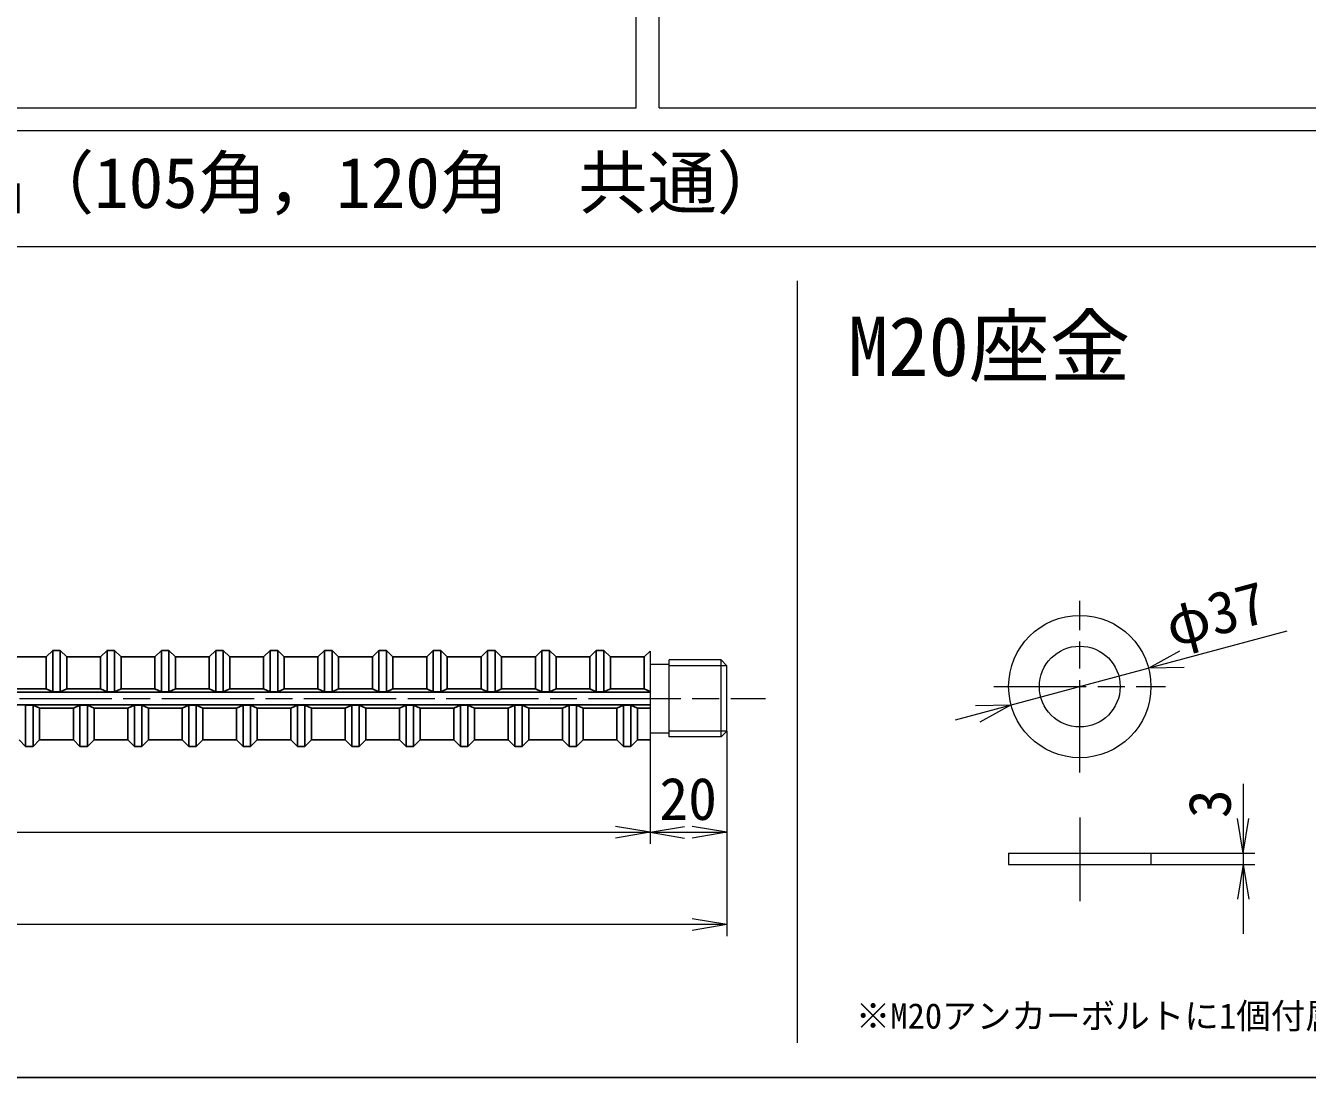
# Model space of a CAD drawing. Units: millimetres at full size, sheet at 1:2; details may follow other scales. Extents: x -630 to 630, y -446 to 446.
# Drawn here: x -284.7 to 48.6, y -420 to -146.6 of the extents above; entities that cross this region are included whole.
import ezdxf
from ezdxf.enums import TextEntityAlignment as Align

# ---------------------------------------------------------------- set-up
doc = ezdxf.new("R2010")
doc.units = ezdxf.units.MM
doc.header["$LTSCALE"] = 2
doc.linetypes.add('CHAIN', pattern=[18.5, 12, -1.5, 3.5, -1.5])
doc.linetypes.add('USER1', pattern=[1, 0.5, -0.5])
for name, color, linetype, lineweight in [('0-0_レイヤ14', 7, 'Continuous', 13), ('0-1_レイヤ15', 3, 'USER1', 18), ('0-2_レイヤ0', 2, 'Continuous', 25)]:
    doc.layers.add(name, color=color, linetype=linetype, lineweight=lineweight)
doc.styles.add('ＭＳ ゴシック', font='')
doc.styles.get('ＭＳ ゴシック').set_extended_font_data('MS Gothic')

msp = doc.modelspace()

# ---------------------------------------------------------------- linework, layer by layer
at = {"layer": '0-0_レイヤ14', "lineweight": 18}
for p, q in [((-126, -168), (-126, 360)), ((-120, -168), (-120, 360)), ((-600, -168), (-126, -168)), ((-120, -168), (600, -168)), ((600, -174), (-600, -174)), ((-600, -204), (600, -204)), ((-84, -411), (-84, -213))]:
    msp.add_line(p, q, dxfattribs=at)
at = {"layer": '0-1_レイヤ15', "color": 2, "linetype": 'Continuous', "lineweight": 25}
msp.add_line((600, -420), (-600, -420), dxfattribs=at)
at = {"layer": '0-2_レイヤ0', "color": 4, "linetype": 'CHAIN', "lineweight": 18}
for p, q in [((-10.578, -340.738), (-10.578, -296.097)), ((-32.898, -318.418), (11.743, -318.418)), ((-582.351, -321.508), (-92.351, -321.508)), ((-10.578, -352.488), (-10.578, -374.199))]:
    msp.add_line(p, q, dxfattribs=at)
at = {"layer": '0-2_レイヤ0', "color": 4, "lineweight": 13}
for p, q in [((-42.936, -327.088), (43.369, -303.963)), ((-102.351, -313.008), (-117.351, -313.008)), ((-103.851, -331.508), (-103.851, -311.508)), ((-102.351, -330.008), (-117.351, -330.008)), ((-102.351, -330.008), (-102.351, -383.302)), ((-122.351, -332.298), (-122.351, -359.302)), ((31.922, -361.699), (30.422, -352.699)), ((31.922, -361.699), (33.422, -352.699)), ((-472.351, -356.302), (-122.351, -356.302)), ((-122.351, -356.302), (-131.351, -354.802)), ((-122.351, -356.302), (-131.351, -357.802)), ((-122.351, -356.302), (-113.351, -354.802)), ((-122.351, -356.302), (-113.351, -357.802)), ((-122.351, -356.302), (-102.351, -356.302)), ((-102.351, -356.302), (-111.351, -354.802)), ((-102.351, -356.302), (-111.351, -357.802)), ((7.922, -361.699), (34.922, -361.699)), ((7.922, -364.699), (34.922, -364.699)), ((31.922, -364.699), (30.422, -373.699)), ((31.922, -364.699), (33.422, -373.699)), ((-102.351, -380.302), (-111.351, -378.802)), ((-102.351, -380.302), (-572.351, -380.302)), ((-102.351, -380.302), (-111.351, -381.802))]:
    msp.add_line(p, q, dxfattribs=at)
at = {"layer": '0-2_レイヤ0'}
for p, q in [((-277.678, -309.008), (-277.678, -319.785)), ((-274.03, -310.718), (-275.74, -309.008)), ((-275.74, -309.008), (-275.74, -319.785)), ((-263.542, -309.008), (-263.542, -319.785)), ((-259.894, -310.718), (-261.604, -309.008)), ((-261.604, -309.008), (-261.604, -319.785)), ((-249.406, -309.008), (-249.406, -319.785)), ((-245.758, -310.718), (-247.468, -309.008)), ((-247.468, -309.008), (-247.468, -319.785)), ((-235.27, -309.008), (-235.27, -319.785)), ((-231.622, -310.718), (-233.332, -309.008)), ((-233.332, -309.008), (-233.332, -319.785)), ((-221.134, -309.008), (-221.134, -319.785)), ((-217.486, -310.718), (-219.196, -309.008)), ((-219.196, -309.008), (-219.196, -319.785)), ((-206.998, -309.008), (-206.998, -319.785)), ((-203.35, -310.718), (-205.06, -309.008)), ((-205.06, -309.008), (-205.06, -319.785)), ((-192.862, -309.008), (-192.862, -319.785)), ((-189.214, -310.718), (-190.924, -309.008)), ((-190.924, -309.008), (-190.924, -319.785)), ((-178.726, -309.008), (-178.726, -319.785)), ((-175.078, -310.718), (-176.788, -309.008)), ((-176.788, -309.008), (-176.788, -319.785)), ((-164.59, -309.008), (-164.59, -319.785)), ((-160.942, -310.718), (-162.652, -309.008)), ((-162.652, -309.008), (-162.652, -319.785)), ((-150.454, -309.008), (-150.454, -319.785)), ((-146.806, -310.718), (-148.516, -309.008)), ((-148.516, -309.008), (-148.516, -319.785)), ((-136.318, -309.008), (-136.318, -319.785)), ((-132.67, -310.718), (-134.38, -309.008)), ((-134.38, -309.008), (-134.38, -319.785)), ((-123.892, -310.718), (-122.351, -309.177)), ((-279.388, -310.718), (-288.166, -310.718)), ((-279.388, -318.983), (-279.388, -310.718)), ((-265.252, -310.718), (-274.03, -310.718)), ((-274.03, -310.718), (-274.03, -318.983)), ((-265.252, -318.983), (-265.252, -310.718)), ((-251.116, -310.718), (-259.894, -310.718)), ((-259.894, -310.718), (-259.894, -318.983)), ((-251.116, -318.983), (-251.116, -310.718)), ((-236.98, -310.718), (-245.758, -310.718)), ((-245.758, -310.718), (-245.758, -318.983)), ((-236.98, -318.983), (-236.98, -310.718)), ((-222.844, -310.718), (-231.622, -310.718)), ((-231.622, -310.718), (-231.622, -318.983)), ((-222.844, -318.983), (-222.844, -310.718)), ((-208.708, -310.718), (-217.486, -310.718)), ((-217.486, -310.718), (-217.486, -318.983)), ((-208.708, -318.983), (-208.708, -310.718)), ((-194.572, -310.718), (-203.35, -310.718)), ((-203.35, -310.718), (-203.35, -318.983)), ((-194.572, -318.983), (-194.572, -310.718)), ((-180.436, -310.718), (-189.214, -310.718)), ((-189.214, -310.718), (-189.214, -318.983)), ((-180.436, -318.983), (-180.436, -310.718)), ((-166.3, -310.718), (-175.078, -310.718)), ((-175.078, -310.718), (-175.078, -318.983)), ((-166.3, -318.983), (-166.3, -310.718)), ((-152.164, -310.718), (-160.942, -310.718)), ((-160.942, -310.718), (-160.942, -318.983)), ((-152.164, -318.983), (-152.164, -310.718)), ((-138.028, -310.718), (-146.806, -310.718)), ((-146.806, -310.718), (-146.806, -318.983)), ((-138.028, -318.983), (-138.028, -310.718)), ((-123.892, -310.718), (-132.67, -310.718)), ((-132.67, -310.718), (-132.67, -318.983)), ((-123.892, -318.983), (-123.892, -310.718)), ((-122.351, -319.838), (-472.351, -319.838)), ((-279.388, -318.983), (-288.166, -318.983)), ((-279.389, -318.987), (-277.679, -319.788)), ((-277.678, -319.785), (-275.74, -319.785)), ((-274.028, -318.987), (-275.738, -319.788)), ((-265.252, -318.983), (-274.03, -318.983)), ((-265.253, -318.987), (-263.543, -319.788)), ((-263.542, -319.785), (-261.604, -319.785)), ((-259.892, -318.987), (-261.602, -319.788)), ((-251.116, -318.983), (-259.894, -318.983)), ((-251.117, -318.987), (-249.407, -319.788)), ((-249.406, -319.785), (-247.468, -319.785)), ((-245.756, -318.987), (-247.466, -319.788)), ((-236.98, -318.983), (-245.758, -318.983)), ((-236.981, -318.987), (-235.271, -319.788)), ((-235.27, -319.785), (-233.332, -319.785)), ((-231.62, -318.987), (-233.33, -319.788)), ((-222.844, -318.983), (-231.622, -318.983)), ((-222.845, -318.987), (-221.135, -319.788)), ((-221.134, -319.785), (-219.196, -319.785)), ((-217.484, -318.987), (-219.194, -319.788)), ((-208.708, -318.983), (-217.486, -318.983)), ((-208.709, -318.987), (-206.999, -319.788)), ((-206.998, -319.785), (-205.06, -319.785)), ((-203.348, -318.987), (-205.058, -319.788)), ((-194.572, -318.983), (-203.35, -318.983)), ((-194.573, -318.987), (-192.863, -319.788)), ((-192.862, -319.785), (-190.924, -319.785)), ((-189.212, -318.987), (-190.922, -319.788)), ((-180.436, -318.983), (-189.214, -318.983)), ((-180.437, -318.987), (-178.727, -319.788)), ((-178.726, -319.785), (-176.788, -319.785)), ((-175.076, -318.987), (-176.786, -319.788)), ((-166.3, -318.983), (-175.078, -318.983)), ((-166.301, -318.987), (-164.591, -319.788)), ((-164.59, -319.785), (-162.652, -319.785)), ((-160.94, -318.987), (-162.65, -319.788)), ((-152.164, -318.983), (-160.942, -318.983)), ((-152.165, -318.987), (-150.455, -319.788)), ((-150.454, -319.785), (-148.516, -319.785)), ((-146.804, -318.987), (-148.514, -319.788)), ((-138.028, -318.983), (-146.806, -318.983)), ((-138.029, -318.987), (-136.319, -319.788)), ((-136.318, -319.785), (-134.38, -319.785)), ((-132.668, -318.987), (-134.378, -319.788)), ((-123.892, -318.983), (-132.67, -318.983)), ((-123.893, -318.987), (-122.351, -319.709)), ((-122.351, -323.178), (-472.351, -323.178)), ((-284.746, -334.008), (-284.746, -323.23)), ((-282.808, -323.23), (-284.746, -323.23)), ((-282.808, -334.008), (-282.808, -323.23)), ((-282.806, -323.227), (-281.096, -324.029)), ((-270.611, -323.227), (-272.321, -324.029)), ((-270.61, -334.008), (-270.61, -323.23)), ((-268.672, -323.23), (-270.61, -323.23)), ((-268.672, -334.008), (-268.672, -323.23)), ((-268.67, -323.227), (-266.96, -324.029)), ((-256.475, -323.227), (-258.185, -324.029)), ((-256.474, -334.008), (-256.474, -323.23)), ((-254.536, -323.23), (-256.474, -323.23)), ((-254.536, -334.008), (-254.536, -323.23)), ((-254.534, -323.227), (-252.824, -324.029)), ((-242.339, -323.227), (-244.049, -324.029)), ((-242.338, -334.008), (-242.338, -323.23)), ((-240.4, -323.23), (-242.338, -323.23)), ((-240.4, -334.008), (-240.4, -323.23)), ((-240.398, -323.227), (-238.688, -324.029)), ((-228.203, -323.227), (-229.913, -324.029)), ((-228.202, -334.008), (-228.202, -323.23)), ((-226.264, -323.23), (-228.202, -323.23)), ((-226.264, -334.008), (-226.264, -323.23)), ((-226.262, -323.227), (-224.552, -324.029)), ((-214.067, -323.227), (-215.777, -324.029)), ((-214.066, -334.008), (-214.066, -323.23)), ((-212.128, -323.23), (-214.066, -323.23)), ((-212.128, -334.008), (-212.128, -323.23)), ((-212.126, -323.227), (-210.416, -324.029)), ((-199.931, -323.227), (-201.641, -324.029)), ((-199.93, -334.008), (-199.93, -323.23)), ((-197.992, -323.23), (-199.93, -323.23)), ((-197.992, -334.008), (-197.992, -323.23)), ((-197.99, -323.227), (-196.28, -324.029)), ((-185.795, -323.227), (-187.505, -324.029)), ((-185.794, -334.008), (-185.794, -323.23)), ((-183.856, -323.23), (-185.794, -323.23)), ((-183.856, -334.008), (-183.856, -323.23)), ((-183.854, -323.227), (-182.144, -324.029)), ((-171.659, -323.227), (-173.369, -324.029)), ((-171.658, -334.008), (-171.658, -323.23)), ((-169.72, -323.23), (-171.658, -323.23)), ((-169.72, -334.008), (-169.72, -323.23)), ((-169.718, -323.227), (-168.008, -324.029)), ((-157.523, -323.227), (-159.233, -324.029)), ((-157.522, -334.008), (-157.522, -323.23)), ((-155.584, -323.23), (-157.522, -323.23)), ((-155.584, -334.008), (-155.584, -323.23)), ((-155.582, -323.227), (-153.872, -324.029)), ((-143.387, -323.227), (-145.097, -324.029)), ((-143.386, -334.008), (-143.386, -323.23)), ((-141.448, -323.23), (-143.386, -323.23)), ((-141.448, -334.008), (-141.448, -323.23)), ((-141.446, -323.227), (-139.736, -324.029)), ((-129.251, -323.227), (-130.961, -324.029)), ((-129.25, -334.008), (-129.25, -323.23)), ((-127.312, -323.23), (-129.25, -323.23)), ((-127.312, -334.008), (-127.312, -323.23)), ((-127.31, -323.227), (-125.6, -324.029)), ((-281.098, -324.033), (-281.098, -332.298)), ((-281.098, -324.033), (-272.32, -324.033)), ((-272.32, -332.298), (-272.32, -324.033)), ((-266.962, -324.033), (-266.962, -332.298)), ((-266.962, -324.033), (-258.184, -324.033)), ((-258.184, -332.298), (-258.184, -324.033)), ((-252.826, -324.033), (-252.826, -332.298)), ((-252.826, -324.033), (-244.048, -324.033)), ((-244.048, -332.298), (-244.048, -324.033)), ((-238.69, -324.033), (-238.69, -332.298)), ((-238.69, -324.033), (-229.912, -324.033)), ((-229.912, -332.298), (-229.912, -324.033)), ((-224.554, -324.033), (-224.554, -332.298)), ((-224.554, -324.033), (-215.776, -324.033)), ((-215.776, -332.298), (-215.776, -324.033)), ((-210.418, -324.033), (-210.418, -332.298)), ((-210.418, -324.033), (-201.64, -324.033)), ((-201.64, -332.298), (-201.64, -324.033)), ((-196.282, -324.033), (-196.282, -332.298)), ((-196.282, -324.033), (-187.504, -324.033)), ((-187.504, -332.298), (-187.504, -324.033)), ((-182.146, -324.033), (-182.146, -332.298)), ((-182.146, -324.033), (-173.368, -324.033)), ((-173.368, -332.298), (-173.368, -324.033)), ((-168.01, -324.033), (-168.01, -332.298)), ((-168.01, -324.033), (-159.232, -324.033)), ((-159.232, -332.298), (-159.232, -324.033)), ((-153.874, -324.033), (-153.874, -332.298)), ((-153.874, -324.033), (-145.096, -324.033)), ((-145.096, -332.298), (-145.096, -324.033)), ((-139.738, -324.033), (-139.738, -332.298)), ((-139.738, -324.033), (-130.96, -324.033)), ((-130.96, -332.298), (-130.96, -324.033)), ((-125.602, -324.033), (-125.602, -332.298)), ((-125.602, -324.033), (-122.351, -324.033)), ((-286.456, -332.298), (-284.746, -334.008)), ((-281.098, -332.298), (-282.808, -334.008)), ((-272.32, -332.298), (-281.098, -332.298)), ((-272.32, -332.298), (-270.61, -334.008)), ((-266.962, -332.298), (-268.672, -334.008)), ((-258.184, -332.298), (-266.962, -332.298)), ((-258.184, -332.298), (-256.474, -334.008)), ((-252.826, -332.298), (-254.536, -334.008)), ((-244.048, -332.298), (-252.826, -332.298)), ((-244.048, -332.298), (-242.338, -334.008)), ((-238.69, -332.298), (-240.4, -334.008)), ((-229.912, -332.298), (-238.69, -332.298)), ((-229.912, -332.298), (-228.202, -334.008)), ((-224.554, -332.298), (-226.264, -334.008)), ((-215.776, -332.298), (-224.554, -332.298)), ((-215.776, -332.298), (-214.066, -334.008)), ((-210.418, -332.298), (-212.128, -334.008)), ((-201.64, -332.298), (-210.418, -332.298)), ((-201.64, -332.298), (-199.93, -334.008)), ((-196.282, -332.298), (-197.992, -334.008)), ((-187.504, -332.298), (-196.282, -332.298)), ((-187.504, -332.298), (-185.794, -334.008)), ((-182.146, -332.298), (-183.856, -334.008)), ((-173.368, -332.298), (-182.146, -332.298)), ((-173.368, -332.298), (-171.658, -334.008)), ((-168.01, -332.298), (-169.72, -334.008)), ((-159.232, -332.298), (-168.01, -332.298)), ((-159.232, -332.298), (-157.522, -334.008)), ((-153.874, -332.298), (-155.584, -334.008)), ((-145.096, -332.298), (-153.874, -332.298)), ((-145.096, -332.298), (-143.386, -334.008)), ((-139.738, -332.298), (-141.448, -334.008)), ((-130.96, -332.298), (-139.738, -332.298)), ((-130.96, -332.298), (-129.25, -334.008)), ((-125.602, -332.298), (-127.312, -334.008)), ((-122.351, -332.298), (-125.602, -332.298)), ((-282.808, -334.008), (-284.746, -334.008)), ((-268.672, -334.008), (-270.61, -334.008)), ((-254.536, -334.008), (-256.474, -334.008)), ((-240.4, -334.008), (-242.338, -334.008)), ((-226.264, -334.008), (-228.202, -334.008)), ((-212.128, -334.008), (-214.066, -334.008)), ((-197.992, -334.008), (-199.93, -334.008)), ((-183.856, -334.008), (-185.794, -334.008)), ((-169.72, -334.008), (-171.658, -334.008)), ((-155.584, -334.008), (-157.522, -334.008)), ((-141.448, -334.008), (-143.386, -334.008)), ((-127.312, -334.008), (-129.25, -334.008))]:
    msp.add_line(p, q, dxfattribs=at)
at = {"layer": '0-2_レイヤ0', "lineweight": 18}
for p, q in [((-122.351, -309.177), (-122.351, -332.298)), ((-29.078, -361.699), (7.922, -361.699)), ((-29.078, -361.699), (-29.078, -364.699)), ((7.922, -361.699), (7.922, -364.699)), ((-29.078, -364.699), (7.922, -364.699))]:
    msp.add_line(p, q, dxfattribs=at)
at = {"layer": '0-2_レイヤ0', "lineweight": 13}
for p, q in [((-122.351, -312.558), (-117.351, -312.558)), ((-103.851, -311.508), (-117.351, -311.508)), ((-122.351, -330.458), (-117.351, -330.458))]:
    msp.add_line(p, q, dxfattribs=at)
at = {"layer": '0-2_レイヤ0'}
for points in [[(-279.388, -310.718), (-277.678, -309.008), (-275.74, -309.008)], [(-265.252, -310.718), (-263.542, -309.008), (-261.604, -309.008)], [(-251.116, -310.718), (-249.406, -309.008), (-247.468, -309.008)], [(-236.98, -310.718), (-235.27, -309.008), (-233.332, -309.008)], [(-222.844, -310.718), (-221.134, -309.008), (-219.196, -309.008)], [(-208.708, -310.718), (-206.998, -309.008), (-205.06, -309.008)], [(-194.572, -310.718), (-192.862, -309.008), (-190.924, -309.008)], [(-180.436, -310.718), (-178.726, -309.008), (-176.788, -309.008)], [(-166.3, -310.718), (-164.59, -309.008), (-162.652, -309.008)], [(-152.164, -310.718), (-150.454, -309.008), (-148.516, -309.008)], [(-138.028, -310.718), (-136.318, -309.008), (-134.38, -309.008)]]:
    msp.add_lwpolyline(points, dxfattribs=at)
at = {"layer": '0-2_レイヤ0', "color": 4, "lineweight": 13}
for points in [[(16.568, -313.474), (7.292, -313.63), (15.403, -309.127)], [(-37.723, -323.362), (-28.447, -323.206), (-36.558, -327.709)], [(31.922, -343.699), (31.922, -361.699), (31.922, -364.699), (31.922, -382.699)]]:
    msp.add_lwpolyline(points, dxfattribs=at)
at = {"layer": '0-2_レイヤ0', "lineweight": 13}
for points in [[(-103.851, -331.508), (-117.351, -331.508), (-117.351, -311.508)], [(-103.851, -331.508), (-102.351, -330.008), (-102.351, -313.008), (-103.851, -311.508)]]:
    msp.add_lwpolyline(points, dxfattribs=at)
at = {"layer": '0-2_レイヤ0', "lineweight": 18}
for radius in [18.5, 10.5]:
    msp.add_circle((-10.578, -318.418), radius, dxfattribs=at)

# ---------------------------------------------------------------- texts
at = {"layer": '0-0_レイヤ14', "style": 'ＭＳ ゴシック'}
msp.add_text('ピタットベース用アンカーボルト部品（105角，120角\u3000共通）\u3000', height=13.2, dxfattribs=at).set_placement((-591, -198), align=Align.BOTTOM_LEFT)
at = {"layer": '0-2_レイヤ0', "color": 7, "style": 'ＭＳ ゴシック'}
for s, height, p in [('M20座金', 15.4, (-70.851, -242.302)), ('※M20アンカーボルトに1個付属', 6.598, (-68.851, -409.302))]:
    msp.add_text(s, height=height, dxfattribs=at).set_placement(p, align=Align.BOTTOM_LEFT)
at = {"layer": '0-2_レイヤ0', "color": 4, "style": 'ＭＳ ゴシック'}
for s, rotation, p in [('φ37', 15, (14.314, -311.438)), ('3', 90, (32.005, -352.619))]:
    msp.add_text(s, height=11, rotation=rotation, dxfattribs=at).set_placement(p, align=Align.BOTTOM_LEFT)
msp.add_text('20', height=11, dxfattribs=at).set_placement((-119.913, -356.385), align=Align.BOTTOM_LEFT)

doc.saveas('drawing.dxf')
